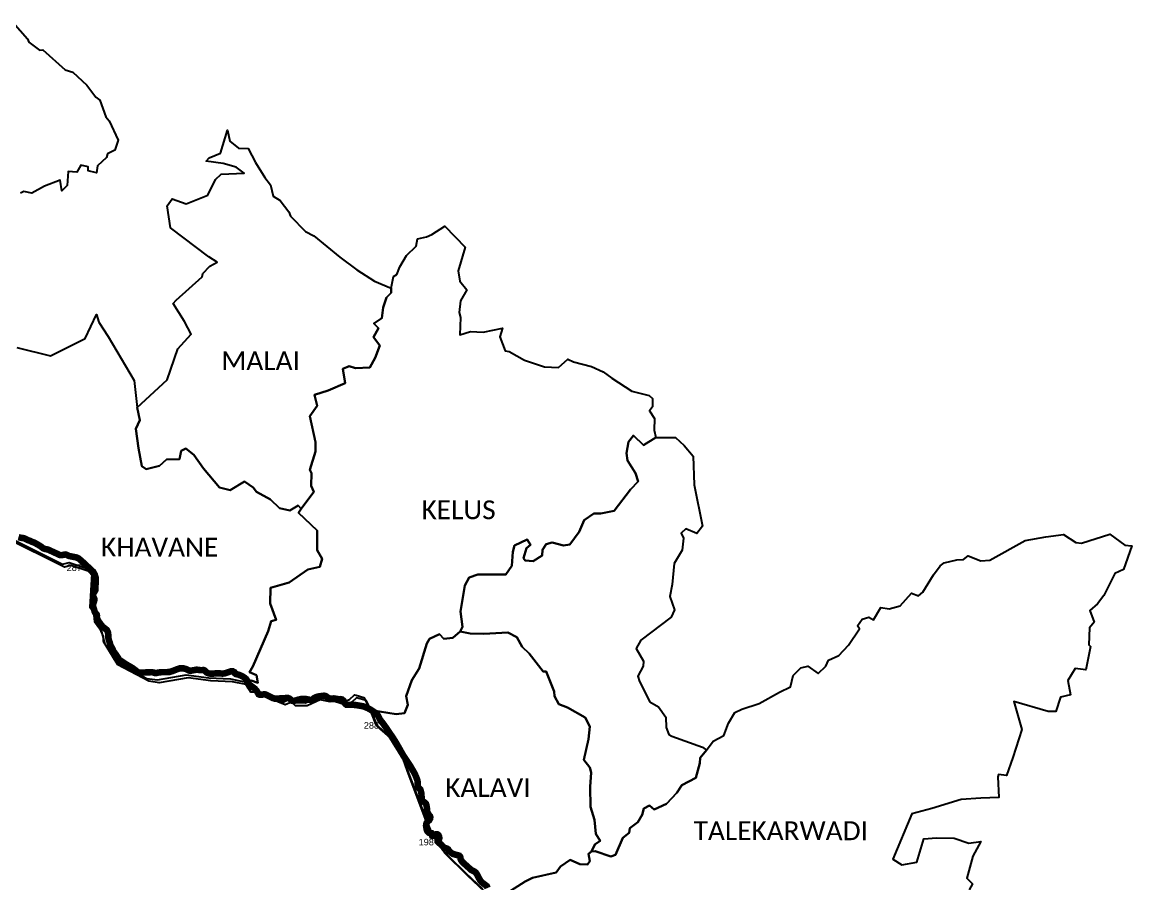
# Model space of a CAD drawing. Header units: metres. Extents: x 0 to 561379, y 0 to 4092696.
# Drawn here: x 346125 to 354608, y 1758135 to 1764722 of the extents above; entities that cross this region are included whole.
import ezdxf

# ---------------------------------------------------------------- set-up
doc = ezdxf.new("R2010")
doc.units = ezdxf.units.M
for name, color, linetype in [('ARTIFICIALLY PROTECTED', 10, 'Continuous'), ('COASTLINE', 5, 'Continuous'), ('DISTRICT BOUNDRY', 86, 'Continuous'), ('VILLAGE BOUNDRY', 32, 'Continuous'), ('VILLAGE NAME', 1, 'Continuous')]:
    doc.layers.add(name, color=color, linetype=linetype)
doc.styles.get("Standard").update_dxf_attribs({"font": 'arial.ttf'})

msp = doc.modelspace()

# ---------------------------------------------------------------- linework, layer by layer
at = {"layer": 'ARTIFICIALLY PROTECTED', "const_width": 50, "flags": 128}
for points in [[(346553.5, 1760623.7), (346556.2, 1760622.4), (346581.2, 1760600.9), (346594.8, 1760588.3)], [(348767, 1759477.8), (348786, 1759467.6), (348809.3, 1759452.7), (348827.3, 1759438.9), (348842, 1759424.8), (348851.3, 1759409.1), (348856.8, 1759397.3), (348860.6, 1759390), (348870.2, 1759377.3), (348874.9, 1759371.4), (348887.5, 1759355.2), (348910.9, 1759322.6), (348934.6, 1759286.8), (348960.6, 1759248.8), (348966.5, 1759239.5)], [(349222.9, 1758683.3), (349224.7, 1758679), (349234.4, 1758661.8), (349238.2, 1758655.1), (349243.2, 1758650.6), (349244.9, 1758644.7), (349242.8, 1758631.9), (349236.6, 1758621.2), (349226.4, 1758612.6), (349219.5, 1758603.7), (349215.2, 1758598.2), (349213.8, 1758588.6), (349212.2, 1758578.2), (349214.5, 1758565), (349217, 1758550), (349221.9, 1758537.2), (349229.7, 1758528.4), (349235.2, 1758524.2), (349240, 1758522.6), (349246.6, 1758521.9), (349252.2, 1758522.6), (349256.6, 1758521.7), (349259.5, 1758518.9), (349259.8, 1758514.9), (349258.7, 1758507.9), (349258.2, 1758503.9), (349258.9, 1758501.9), (349261.9, 1758501), (349265.1, 1758501.9), (349273.2, 1758505.4), (349282.8, 1758511.4), (349291.3, 1758514.5), (349296.1, 1758514.4), (349303.4, 1758511), (349308.8, 1758504.4), (349312.3, 1758496.6), (349313.6, 1758487.4), (349313, 1758478), (349310.6, 1758472.8), (349305.1, 1758468.4), (349301.4, 1758463.3), (349301.3, 1758457.3), (349307.4, 1758450.7), (349325, 1758437), (349343.7, 1758416.8), (349357.7, 1758408.1), (349374.4, 1758403.7), (349381.3, 1758398.1), (349390, 1758385), (349403.6, 1758372.5), (349418.1, 1758363.3), (349421.6, 1758362.3)]]:
    msp.add_lwpolyline(points, dxfattribs=at)
at = {"layer": 'COASTLINE', "const_width": 50, "flags": 128}
msp.add_lwpolyline([(346096.7, 1760784.7), (346116, 1760779.8), (346132.4, 1760777.9), (346146.9, 1760773.6), (346155, 1760769.1), (346164.4, 1760764), (346185.6, 1760756.5), (346202.8, 1760748.2), (346218, 1760743), (346228.5, 1760737.1), (346243.8, 1760728.5), (346266.9, 1760714.4), (346283.4, 1760701.2), (346295, 1760695.8), (346316.3, 1760691), (346323.8, 1760689.4), (346358.1, 1760673.5), (346376.4, 1760665.1), (346389.8, 1760658.9), (346401, 1760653.7), (346413.3, 1760648.1), (346423.7, 1760646.9), (346439.5, 1760649.8), (346454.5, 1760652.5), (346467, 1760649.2), (346479.4, 1760642), (346493.1, 1760639.2), (346522.9, 1760633), (346544.1, 1760628.6), (346556.2, 1760622.4), (346581.2, 1760600.9), (346627.8, 1760557.4), (346667.7, 1760520.2), (346679.5, 1760499.2), (346688.1, 1760472.4), (346688.1, 1760438.3), (346684.4, 1760409.1), (346685.2, 1760388), (346684.1, 1760379.5), (346678.4, 1760369.5), (346671.9, 1760358.1), (346666.6, 1760348.8), (346665.6, 1760342.6), (346667.6, 1760333.2), (346672.6, 1760323.5), (346675.7, 1760317.5), (346676.7, 1760310.7), (346675.9, 1760300.1), (346672.1, 1760288.1), (346668.4, 1760276.2), (346667.2, 1760261.1), (346668.4, 1760250), (346671.6, 1760240.7), (346674.4, 1760232.5), (346677.4, 1760219.3), (346680.6, 1760210.8), (346686.3, 1760202.8), (346693.1, 1760196.5), (346695.5, 1760192.8), (346696.5, 1760184.8), (346695.9, 1760179), (346696.2, 1760170.6), (346701.3, 1760153.7), (346721.9, 1760123.2), (346740.9, 1760099.5), (346763.3, 1760082.3), (346771.6, 1760075.8), (346775.4, 1760068.9), (346780.9, 1760056.1), (346782.8, 1760042.4), (346784.1, 1760013.3), (346787.5, 1759996.9), (346795, 1759977.7), (346798.6, 1759961.8), (346800.8, 1759952.4), (346803.8, 1759948.8), (346808.9, 1759942.9), (346815.1, 1759929.8), (346823.4, 1759911.9), (346841.9, 1759886.6), (346867.4, 1759847.3), (346913.9, 1759816.1), (346970.5, 1759782.8), (346986.9, 1759770.2), (347000.6, 1759759.5), (347009.5, 1759752.6), (347018.9, 1759750), (347049.8, 1759749.5), (347071.5, 1759751.1), (347114.8, 1759752.6), (347130.3, 1759750.2), (347140.8, 1759745.5), (347147.7, 1759744.9), (347152.2, 1759746.3), (347164.3, 1759749.9), (347176.9, 1759751.2), (347192.3, 1759752.8), (347207.4, 1759752.8), (347228.6, 1759752.7), (347253.4, 1759754.6), (347276.4, 1759762), (347309.6, 1759775.7), (347330.4, 1759781.9), (347356.8, 1759782.4), (347380.4, 1759775.7), (347402.9, 1759764.7), (347414.2, 1759763.9), (347441.5, 1759768.9), (347458, 1759772), (347474.6, 1759770), (347492.1, 1759767.9), (347511.8, 1759769.2), (347521.3, 1759764.9), (347536.1, 1759750.1), (347550.9, 1759743.2), (347570.8, 1759740.3), (347606, 1759743.8), (347626, 1759744.3), (347656.8, 1759741.7), (347676.1, 1759744.3), (347704, 1759753.6), (347719.2, 1759758.7), (347735.9, 1759758.9), (347746.8, 1759752.8), (347750.2, 1759744.9), (347758.7, 1759738.2), (347775.7, 1759734.8), (347800.9, 1759725), (347818.7, 1759714.9), (347836.4, 1759700.7), (347848.9, 1759682.9), (347857.4, 1759663.3), (347870.9, 1759650.6), (347901.4, 1759628), (347916.1, 1759612.6), (347922.2, 1759602), (347929.3, 1759589.5), (347932.8, 1759583.5), (347940.8, 1759580.6), (347958, 1759580.6), (347975.3, 1759584.1), (347985.9, 1759582.5), (348000.3, 1759575.3), (348012, 1759569.5), (348018.3, 1759566.3), (348028.6, 1759561.1), (348042.8, 1759554.1), (348058.3, 1759550), (348090.2, 1759551.9), (348134.5, 1759554.5), (348155.9, 1759555.7), (348169.3, 1759550.3), (348183.1, 1759539.4), (348190.8, 1759533.4), (348199, 1759533.1), (348216.3, 1759536), (348236.3, 1759542.9), (348262.6, 1759548.5), (348288.7, 1759548.5), (348309.6, 1759544.2), (348326.4, 1759540.8), (348338.6, 1759541.6), (348348.9, 1759546.3), (348355.8, 1759554.3), (348370.7, 1759562), (348386.1, 1759566.8), (348408.3, 1759569.7), (348431.8, 1759572.8), (348445.7, 1759570), (348458.7, 1759559.4), (348473.3, 1759552.2), (348491.1, 1759550.1), (348508.1, 1759552.2), (348525.1, 1759549.3), (348545.5, 1759545.8), (348560, 1759546.9), (348571.2, 1759543.9), (348583.1, 1759532.3), (348592.1, 1759516.1), (348595.5, 1759510), (348603.3, 1759503.9), (348615, 1759502.9), (348633.3, 1759502.9), (348653.6, 1759503.4), (348677.6, 1759501.1), (348706.3, 1759496.4), (348735.3, 1759490.9), (348767, 1759477.8), (348786, 1759467.6), (348809.3, 1759452.7), (348827.3, 1759438.9), (348842, 1759424.8), (348851.3, 1759409.1), (348856.8, 1759397.3), (348860.6, 1759390), (348870.2, 1759377.3), (348874.9, 1759371.4), (348887.5, 1759355.2), (348910.9, 1759322.6), (348934.6, 1759286.8), (348960.6, 1759248.8), (348983.3, 1759212.6), (349037.3, 1759117.4), (349090.4, 1759037.5), (349126.2, 1758976.3), (349145, 1758930.6), (349148.6, 1758912.8), (349149.1, 1758890.5), (349149.5, 1758881.2), (349152, 1758873.2), (349159.6, 1758865.5), (349168.3, 1758856.5), (349171.7, 1758847.7), (349176.5, 1758827.8), (349178.3, 1758802.2), (349179.5, 1758783.8), (349183.3, 1758771.1), (349189.6, 1758764.6), (349204.8, 1758754.4), (349211.2, 1758747.7), (349215.2, 1758737), (349218.8, 1758716.2), (349220.3, 1758689.8), (349224.7, 1758679), (349234.4, 1758661.8), (349238.2, 1758655.1), (349243.2, 1758650.6), (349244.9, 1758644.7), (349242.8, 1758631.9), (349236.6, 1758621.2), (349226.4, 1758612.6), (349219.5, 1758603.7), (349215.2, 1758598.2), (349213.8, 1758588.6), (349212.2, 1758578.2), (349214.5, 1758565), (349217, 1758550), (349221.9, 1758537.2), (349229.7, 1758528.4), (349235.2, 1758524.2), (349240, 1758522.6), (349246.6, 1758521.9), (349252.2, 1758522.6), (349256.6, 1758521.7), (349259.5, 1758518.9), (349259.8, 1758514.9), (349258.7, 1758507.9), (349258.2, 1758503.9), (349258.9, 1758501.9), (349261.9, 1758501), (349265.1, 1758501.9), (349273.2, 1758505.4), (349282.8, 1758511.4), (349291.3, 1758514.5), (349296.1, 1758514.4), (349303.4, 1758511), (349308.8, 1758504.4), (349312.3, 1758496.6), (349313.6, 1758487.4), (349313, 1758478), (349310.6, 1758472.8), (349305.1, 1758468.4), (349301.4, 1758463.3), (349301.3, 1758457.3), (349307.4, 1758450.7), (349325, 1758437), (349343.7, 1758416.8), (349357.7, 1758408.1), (349374.4, 1758403.7), (349381.3, 1758398.1), (349390, 1758385), (349403.6, 1758372.5), (349418.1, 1758363.3), (349435.4, 1758358.5), (349451.4, 1758354.2), (349462.2, 1758351.1), (349467.4, 1758349.6), (349472, 1758344.8), (349474.7, 1758336.7), (349475.5, 1758326.7), (349478.9, 1758318.1), (349490.8, 1758300.9), (349515.2, 1758279), (349529.6, 1758266), (349543.1, 1758253.8), (349556.8, 1758241.5), (349566.2, 1758236.9), (349580.4, 1758229.9), (349592.2, 1758221), (349601.4, 1758207.2), (349618.2, 1758175.6), (349626.9, 1758159.4), (349640, 1758145.2), (349668.9, 1758123.1), (349676.6, 1758117.3), (349682.8, 1758102.8)], dxfattribs=at)
at = {"layer": 'DISTRICT BOUNDRY'}
msp.add_polyline3d([(345973.7, 1760808, 0), (346434.1, 1760579, 0), (346484.2, 1760590.3, 0), (346616.3, 1760547.8, 0), (346656.3, 1760504.4, 0), (346643.1, 1760249.3, 0), (346669.9, 1760213.6, 0), (346678.9, 1760140.3, 0), (346718.9, 1760084.8, 0), (346743.6, 1760024.2, 0), (346744.4, 1759989.3, 0), (346842, 1759830.9, 0), (347078, 1759705.6, 0), (347158.4, 1759695.1, 0), (347379.3, 1759732.9, 0), (347551.8, 1759708.5, 0), (347716.9, 1759701.8, 0), (347788, 1759687.4, 0), (347821.9, 1759680.5, 0), (347851.1, 1759631.9, 0), (347856.6, 1759622.8, 0), (347869.2, 1759621.4, 0), (347882.9, 1759623.6, 0), (347906.7, 1759616.3, 0), (347914.6, 1759611.6, 0), (347968.3, 1759587.3, 0), (348001, 1759572.7, 0), (348014.1, 1759567.6, 0), (348038.1, 1759556.2, 0), (348067.4, 1759543.4, 0), (348115.2, 1759526.2, 0), (348119, 1759524.7, 0), (348155.4, 1759540.8, 0), (348168.2, 1759546.2, 0), (348171.2, 1759544.7, 0), (348173.9, 1759543.3, 0), (348199.7, 1759517.8, 0), (348232.7, 1759520.1, 0), (348287.6, 1759517.7, 0), (348347.1, 1759540.9, 0), (348351.3, 1759553.7, 0), (348387.7, 1759563.5, 0), (348396.4, 1759557.6, 0), (348400.5, 1759558.8, 0), (348463.4, 1759547.3, 0), (348497.1, 1759551.8, 0), (348579, 1759525.1, 0), (348628, 1759544.6, 0), (348665.4, 1759579.6, 0), (348679.2, 1759575.9, 0), (348737.2, 1759559.5, 0), (348775.2, 1759485.6, 0), (348775.5, 1759485.1, 0), (348810.3, 1759396.4, 0), (348824.3, 1759360.8, 0), (348923.4, 1759272.4, 0), (349033.8, 1759090.2, 0), (349064.5, 1759002.7, 0), (349128.6, 1758832.8, 0), (349206, 1758628.9, 0), (349246.6, 1758529.6, 0), (349339.5, 1758392, 0), (349389.2, 1758340.8, 0), (349513.8, 1758218.5, 0), (349645.1, 1758096.7, 0)], dxfattribs=at)
at = {"layer": 'VILLAGE BOUNDRY'}
for points in [[(346054.1, 1764721.6, 0), (346165.8, 1764593.1, 0), (346175, 1764568.2, 0), (346258.3, 1764508.8, 0), (346282.9, 1764509.1, 0), (346453.8, 1764358.3, 0), (346511.8, 1764340.6, 0), (346619.4, 1764239.9, 0), (346688.8, 1764149.4, 0), (346719.2, 1764126.6, 0), (346764.5, 1763999.1, 0), (346790.4, 1763967.3, 0), (346859.9, 1763818.7, 0), (346834, 1763743.3, 0), (346778.4, 1763716.2, 0), (346769.8, 1763686.4, 0), (346700.9, 1763623.9, 0), (346692.5, 1763570.4, 0), (346628.5, 1763586.2, 0), (346629.2, 1763616.3, 0), (346573.2, 1763628.9, 0), (346543.4, 1763575.2, 0), (346476.4, 1763579.1, 0), (346468.1, 1763473.4, 0), (346427.4, 1763432.2, 0), (346414.5, 1763514.2, 0), (346295.1, 1763466.9, 0), (346199, 1763413.6, 0), (346137, 1763428.3, 0), (346113, 1763415.2, 0)], [(346083.4, 1762236, 0), (346340.6, 1762171.4, 0), (346606.6, 1762304.6, 0), (346692.8, 1762488.2, 0), (346711.3, 1762429.2, 0), (346783.3, 1762318.2, 0), (346980.1, 1761981.3, 0), (347004.8, 1761774.9, 0), (347024.8, 1761680, 0), (346994.6, 1761613.9, 0), (347014.3, 1761465.9, 0), (347040.6, 1761327.1, 0), (347073.8, 1761305, 0), (347173.9, 1761331.3, 0), (347228.8, 1761377.3, 0), (347327.6, 1761382.1, 0), (347340.2, 1761445.5, 0), (347375.4, 1761463.1, 0), (347437.5, 1761414.5, 0), (347510.3, 1761309.1, 0), (347632.5, 1761164.8, 0), (347715.3, 1761144.5, 0), (347825.3, 1761209.7, 0), (347890, 1761165.7, 0), (347916, 1761131.2, 0), (348023, 1761071.7, 0), (348092.8, 1761005.6, 0), (348171, 1760987.7, 0), (348235.2, 1761027.7, 0), (348257.6, 1761001.2, 0), (348236.2, 1760970.4, 0), (348381.1, 1760836.6, 0), (348380.3, 1760686.1, 0), (348418.5, 1760618.3, 0), (348400.5, 1760558.2, 0), (348308.3, 1760537.9, 0), (348166.2, 1760438.5, 0), (348023.8, 1760397.6, 0), (348019.5, 1760277.4, 0), (348065.9, 1760151.8, 0), (348027.4, 1760142, 0), (348004.6, 1760066, 0), (347888.7, 1759797, 0), (347861.7, 1759752.1, 0), (347914.9, 1759729, 0), (347925.8, 1759670.7, 0), (347876.3, 1759689.2, 0), (347837, 1759657.9, 0), (347731.8, 1759679.2, 0), (347566.5, 1759685.9, 0), (347393.9, 1759710.3, 0), (347172.7, 1759672.4, 0), (347092.3, 1759682.9, 0), (346856.1, 1759808.1, 0), (346758.5, 1759966.5, 0), (346733, 1760061.9, 0), (346692.9, 1760117.5, 0), (346684, 1760190.8, 0), (346657.2, 1760226.4, 0), (346670.4, 1760481.5, 0), (346630.3, 1760524.9, 0), (346498.1, 1760567.5, 0), (346448, 1760556.1, 0), (345987.3, 1760784.9, 0)], [(349856.7, 1758080, 0), (349969.9, 1758152.3, 0), (350025.2, 1758179.8, 0), (350207.2, 1758220.1, 0), (350241.3, 1758266.1, 0), (350314, 1758317.1, 0), (350388.5, 1758285.8, 0), (350446.3, 1758282.7, 0), (350463.5, 1758309.2, 0), (350455.3, 1758363.4, 0), (350477.5, 1758382.1, 0), (350504.1, 1758383.8, 0), (350626, 1758344.6, 0), (350659.5, 1758355.7, 0), (350716.2, 1758486.7, 0), (350765.4, 1758524.8, 0), (350770.1, 1758561.4, 0), (350830.2, 1758606.2, 0), (350864.7, 1758661.7, 0), (350876.5, 1758710.2, 0), (350920.1, 1758732.5, 0), (350955.6, 1758702.3, 0), (351051.6, 1758747.5, 0), (351129.9, 1758829.6, 0), (351168, 1758890.1, 0), (351274.3, 1758943.9, 0), (351305, 1759056.3, 0), (351307, 1759097.6, 0), (351357.3, 1759157.6, 0), (351406.2, 1759224.2, 0), (351488.3, 1759269.4, 0), (351523.4, 1759363.2, 0), (351573.4, 1759444.2, 0), (351626.9, 1759470.5, 0), (351760, 1759512.6, 0), (351914.1, 1759600.1, 0), (351997.2, 1759641.5, 0), (352018.7, 1759727.5, 0), (352078.6, 1759785.3, 0), (352130.4, 1759797.7, 0), (352209, 1759743.4, 0), (352268.8, 1759797.4, 0), (352289.7, 1759844.6, 0), (352367.7, 1759879.9, 0), (352441.7, 1759960.2, 0), (352526.9, 1760084.8, 0), (352509.3, 1760106.6, 0), (352545.9, 1760157.4, 0), (352596.8, 1760172.7, 0), (352631.9, 1760153.7, 0), (352688, 1760246.8, 0), (352753.8, 1760235.7, 0), (352836.6, 1760259.3, 0), (352923.5, 1760357.4, 0), (352977.7, 1760337.3, 0), (353009, 1760365.3, 0), (353090.5, 1760496.2, 0), (353143, 1760566, 0), (353174.1, 1760588.3, 0), (353268.9, 1760611.8, 0), (353321.1, 1760613, 0), (353357, 1760643.1, 0), (353453, 1760603.7, 0), (353521.9, 1760610.1, 0), (353792.1, 1760758.5, 0), (353950.5, 1760787.9, 0), (354085.5, 1760805.2, 0), (354179.9, 1760744.6, 0), (354223.1, 1760738.4, 0), (354438.4, 1760806.5, 0), (354555.1, 1760724.8, 0), (354607.5, 1760719.2, 0), (354544.6, 1760537.5, 0), (354477.6, 1760508.1, 0), (354393.9, 1760339.9, 0), (354344.8, 1760276.2, 0), (354285.5, 1760224.9, 0), (354319.2, 1760135.1, 0), (354283.8, 1760092.6, 0), (354278.7, 1759962.2, 0), (354292.9, 1759948.8, 0), (354255.9, 1759771.9, 0), (354174.8, 1759782.1, 0), (354117.9, 1759688.1, 0), (354139.6, 1759579.9, 0), (354062.6, 1759560.9, 0), (354026.7, 1759451.1, 0), (353969.2, 1759452.4, 0), (353705.1, 1759528.3, 0), (353766.9, 1759314.8, 0), (353698.2, 1759099.8, 0), (353650.1, 1758962.8, 0), (353587.9, 1758971.2, 0), (353582.5, 1758951.5, 0), (353592.2, 1758793.9, 0), (353453.3, 1758790.8, 0), (353303.9, 1758780, 0), (353078.5, 1758711.5, 0), (352927.1, 1758670.9, 0), (352780.2, 1758324.2, 0), (352849.2, 1758278.9, 0), (352963.2, 1758299.8, 0), (353018.2, 1758478.9, 0), (353114.8, 1758486.5, 0), (353248.5, 1758483.6, 0), (353362.3, 1758446.6, 0), (353453.7, 1758458.7, 0), (353391.6, 1758347, 0), (353346.3, 1758178.5, 0), (353389, 1758135, 0), (353364.7, 1758087.6, 0)], [(349662, 1758074.7, 0), (349530.6, 1758196.4, 0), (349356.1, 1758369.9, 0), (349263.1, 1758507.5, 0), (349222.5, 1758606.7, 0), (349081.1, 1758980.4, 0), (349050.4, 1759067.9, 0), (348939.9, 1759250.1, 0), (348840.7, 1759338.4, 0), (348791.8, 1759462.7, 0), (348983.8, 1759430.5, 0), (349046.7, 1759439.3, 0), (349073, 1759502.1, 0), (349059.7, 1759570.5, 0), (349104.5, 1759691.1, 0), (349160.3, 1759781.7, 0), (349219.2, 1759972.2, 0), (349237.5, 1760007.9, 0), (349315.8, 1760043.3, 0), (349347.4, 1760006.5, 0), (349415.9, 1760014.3, 0), (349472.1, 1760063.4, 0), (349549.1, 1760047.6, 0), (349652.8, 1760045.3, 0), (349837.5, 1760055.2, 0), (349905.7, 1760020.7, 0), (349946.8, 1759946.2, 0), (350000, 1759896.3, 0), (350106.6, 1759758.6, 0), (350129.4, 1759758.1, 0), (350192.3, 1759604.7, 0), (350193.6, 1759570.6, 0), (350227.6, 1759508.2, 0), (350293.2, 1759483.5, 0), (350428.6, 1759406.3, 0), (350464.9, 1759338.3, 0), (350453.9, 1759241.4, 0), (350418.7, 1759081.7, 0), (350463.1, 1759024.6, 0), (350473.8, 1758984.6, 0), (350467.4, 1758876.7, 0), (350470.6, 1758724.6, 0), (350500.4, 1758624, 0), (350510.6, 1758517.1, 0), (350542.7, 1758464.6, 0), (350502, 1758434.3, 0), (350477.5, 1758382.1, 0), (350455.3, 1758363.4, 0), (350463.5, 1758309.2, 0), (350446.3, 1758282.7, 0), (350388.5, 1758285.8, 0), (350314, 1758317.1, 0), (350241.3, 1758266.1, 0), (350207.2, 1758220.1, 0), (350025.2, 1758179.8, 0), (349969.9, 1758152.3, 0), (349856.7, 1758080, 0)]]:
    msp.add_polyline3d(points, dxfattribs=at)
for points in [[(348946.9, 1762687.6, 0), (348946.7, 1762653.2, 0), (348910.8, 1762617.4, 0), (348884.4, 1762540.3, 0), (348873.3, 1762459.2, 0), (348812.5, 1762419.3, 0), (348849.8, 1762382.5, 0), (348811.3, 1762313.4, 0), (348858.5, 1762250.9, 0), (348823.7, 1762156.1, 0), (348782.4, 1762083, 0), (348673.6, 1762076.2, 0), (348624.1, 1762091.9, 0), (348576.6, 1762070.5, 0), (348593.1, 1761963, 0), (348465, 1761905.8, 0), (348359.3, 1761874, 0), (348381.2, 1761787.6, 0), (348323.8, 1761710.6, 0), (348367.8, 1761511.4, 0), (348367.6, 1761440.2, 0), (348324.8, 1761300.3, 0), (348337.2, 1761273.5, 0), (348335.1, 1761177.5, 0), (348353.6, 1761130.7, 0), (348257.6, 1761001.2, 0), (348235.2, 1761027.7, 0), (348171, 1760987.7, 0), (348092.8, 1761005.6, 0), (348023, 1761071.7, 0), (347916, 1761131.2, 0), (347890, 1761165.7, 0), (347825.3, 1761209.7, 0), (347715.3, 1761144.5, 0), (347632.5, 1761164.8, 0), (347510.3, 1761309.1, 0), (347437.5, 1761414.5, 0), (347375.4, 1761463.1, 0), (347340.2, 1761445.5, 0), (347327.6, 1761382.1, 0), (347228.8, 1761377.3, 0), (347173.9, 1761331.3, 0), (347073.8, 1761305, 0), (347040.6, 1761327.1, 0), (347014.3, 1761465.9, 0), (346994.6, 1761613.9, 0), (347024.8, 1761680, 0), (347004.8, 1761774.9, 0), (347234.2, 1761988.7, 0), (347314.6, 1762225.7, 0), (347416.9, 1762337.7, 0), (347365.1, 1762433.2, 0), (347279.5, 1762571.1, 0), (347301.7, 1762597.8, 0), (347501.3, 1762774.7, 0), (347505.1, 1762801.7, 0), (347559.2, 1762857.7, 0), (347614.8, 1762887.4, 0), (347552.7, 1762927, 0), (347259.3, 1763148.3, 0), (347234.3, 1763317.6, 0), (347271.3, 1763371.5, 0), (347378.3, 1763333.2, 0), (347543, 1763399.8, 0), (347603.7, 1763519.9, 0), (347645.8, 1763559, 0), (347821.1, 1763566.4, 0), (347759.7, 1763612.6, 0), (347660.7, 1763642.6, 0), (347530.9, 1763658.1, 0), (347554.7, 1763683.7, 0), (347640.9, 1763720.1, 0), (347695.1, 1763895.4, 0), (347713.3, 1763811.4, 0), (347779.4, 1763758.4, 0), (347851.9, 1763755.6, 0), (347909.3, 1763648.7, 0), (347979.7, 1763533.6, 0), (348023.2, 1763478.7, 0), (348043.9, 1763391, 0), (348096.1, 1763358.9, 0), (348162.9, 1763272.4, 0), (348176.8, 1763238, 0), (348291.8, 1763121.5, 0), (348353.9, 1763087.6, 0), (348553.7, 1762924.8, 0), (348683.9, 1762827.3, 0), (348818.6, 1762742.9, 0)], [(350967.9, 1761546.1, 0), (350874, 1761487.1, 0), (350799.4, 1761562, 0), (350761.1, 1761513.7, 0), (350745.3, 1761428, 0), (350751.3, 1761370, 0), (350812.7, 1761274.2, 0), (350835.1, 1761210.4, 0), (350774.4, 1761148.9, 0), (350651.6, 1760985, 0), (350549.2, 1760965, 0), (350495.5, 1760967, 0), (350422, 1760913.8, 0), (350381.8, 1760826.2, 0), (350310.6, 1760729.8, 0), (350262.8, 1760720.8, 0), (350175.8, 1760745, 0), (350129.9, 1760731, 0), (350103.4, 1760687.8, 0), (350100.1, 1760645.7, 0), (350031.6, 1760600.9, 0), (349969.1, 1760605.2, 0), (349957.5, 1760625.2, 0), (349980.5, 1760700.3, 0), (350010.1, 1760726.9, 0), (349985.7, 1760766, 0), (349888, 1760722.3, 0), (349876.1, 1760672.5, 0), (349867.2, 1760565.3, 0), (349821.1, 1760499.1, 0), (349607.9, 1760498.3, 0), (349541.1, 1760476.1, 0), (349509.8, 1760414.8, 0), (349475.3, 1760215.4, 0), (349490.2, 1760098.9, 0), (349472.1, 1760063.4, 0), (349415.9, 1760014.3, 0), (349347.4, 1760006.5, 0), (349315.8, 1760043.3, 0), (349237.5, 1760007.9, 0), (349219.2, 1759972.2, 0), (349160.3, 1759781.7, 0), (349104.5, 1759691.1, 0), (349059.7, 1759570.5, 0), (349073, 1759502.1, 0), (349046.7, 1759439.3, 0), (348983.8, 1759430.5, 0), (348791.8, 1759462.7, 0), (348753.6, 1759537.1, 0), (348681.6, 1759557.2, 0), (348644.1, 1759522.3, 0), (348595.1, 1759502.7, 0), (348513.1, 1759529.4, 0), (348479.3, 1759524.9, 0), (348403.5, 1759541.1, 0), (348303.2, 1759495.3, 0), (348215.1, 1759495.3, 0), (348183.6, 1759523.6, 0), (348134.4, 1759502.2, 0), (347898, 1759601.1, 0), (347871.7, 1759600.3, 0), (347837, 1759657.9, 0), (347876.3, 1759689.2, 0), (347925.8, 1759670.7, 0), (347914.9, 1759729, 0), (347861.7, 1759752.1, 0), (347888.7, 1759797, 0), (348004.6, 1760066, 0), (348027.4, 1760142, 0), (348065.9, 1760151.8, 0), (348019.5, 1760277.4, 0), (348023.8, 1760397.6, 0), (348166.2, 1760438.5, 0), (348308.3, 1760537.9, 0), (348400.5, 1760558.2, 0), (348418.5, 1760618.3, 0), (348380.3, 1760686.1, 0), (348381.1, 1760836.6, 0), (348236.2, 1760970.4, 0), (348257.6, 1761001.2, 0), (348353.6, 1761130.7, 0), (348335.1, 1761177.5, 0), (348337.2, 1761273.5, 0), (348324.8, 1761300.3, 0), (348367.6, 1761440.2, 0), (348367.8, 1761511.4, 0), (348323.8, 1761710.6, 0), (348381.2, 1761787.6, 0), (348359.3, 1761874, 0), (348465, 1761905.8, 0), (348593.1, 1761963, 0), (348576.6, 1762070.5, 0), (348624.1, 1762091.9, 0), (348673.6, 1762076.2, 0), (348782.4, 1762083, 0), (348823.7, 1762156.1, 0), (348858.5, 1762250.9, 0), (348811.3, 1762313.4, 0), (348849.8, 1762382.5, 0), (348812.5, 1762419.3, 0), (348873.3, 1762459.2, 0), (348884.4, 1762540.3, 0), (348910.8, 1762617.4, 0), (348946.7, 1762653.2, 0), (348946.9, 1762687.6, 0), (348964.2, 1762776.8, 0), (348987.7, 1762793.6, 0), (349011.7, 1762852.4, 0), (349063.3, 1762937.5, 0), (349137.6, 1763010, 0), (349146.1, 1763065.3, 0), (349214.9, 1763080.3, 0), (349255.6, 1763097.8, 0), (349356.4, 1763161.3, 0), (349511.7, 1763002.2, 0), (349458.6, 1762821.9, 0), (349471.6, 1762742.6, 0), (349524.4, 1762675.1, 0), (349475.6, 1762590.8, 0), (349464.6, 1762501.6, 0), (349475.2, 1762464.4, 0), (349469.6, 1762330.7, 0), (349552.9, 1762357.7, 0), (349648.9, 1762351.3, 0), (349796.5, 1762381.4, 0), (349777.1, 1762315.3, 0), (349817.5, 1762209.2, 0), (349847.4, 1762203.5, 0), (349964.4, 1762138.4, 0), (350117.9, 1762085.9, 0), (350223.7, 1762081.8, 0), (350296.3, 1762144.9, 0), (350339.7, 1762123.9, 0), (350477.2, 1762089.6, 0), (350567.3, 1762049.8, 0), (350632, 1762001.1, 0), (350784.6, 1761901.6, 0), (350919.2, 1761867.1, 0), (350943.2, 1761844, 0), (350942.9, 1761780.9, 0), (350919.4, 1761751.8, 0), (350959.5, 1761691.5, 0), (350956.6, 1761602.4, 0)], [(350844.1, 1759681.3, 0), (350923.7, 1759526.8, 0), (350989.8, 1759487.2, 0), (351044.4, 1759409.7, 0), (351047.6, 1759329.7, 0), (351067.7, 1759277.2, 0), (351091.3, 1759263.7, 0), (351326.5, 1759179, 0), (351357.3, 1759157.6, 0), (351307, 1759097.6, 0), (351305, 1759056.3, 0), (351274.3, 1758943.9, 0), (351168, 1758890.1, 0), (351129.9, 1758829.6, 0), (351051.6, 1758747.5, 0), (350955.6, 1758702.3, 0), (350920.1, 1758732.5, 0), (350876.5, 1758710.2, 0), (350864.7, 1758661.7, 0), (350830.2, 1758606.2, 0), (350770.1, 1758561.4, 0), (350765.4, 1758524.8, 0), (350716.2, 1758486.7, 0), (350659.5, 1758355.7, 0), (350626, 1758344.6, 0), (350504.1, 1758383.8, 0), (350477.5, 1758382.1, 0), (350502, 1758434.3, 0), (350542.7, 1758464.6, 0), (350510.6, 1758517.1, 0), (350500.4, 1758624, 0), (350470.6, 1758724.6, 0), (350467.4, 1758876.7, 0), (350473.8, 1758984.6, 0), (350463.1, 1759024.6, 0), (350418.7, 1759081.7, 0), (350453.9, 1759241.4, 0), (350464.9, 1759338.3, 0), (350428.6, 1759406.3, 0), (350293.2, 1759483.5, 0), (350227.6, 1759508.2, 0), (350193.6, 1759570.6, 0), (350192.3, 1759604.7, 0), (350129.4, 1759758.1, 0), (350106.6, 1759758.6, 0), (350000, 1759896.3, 0), (349946.8, 1759946.2, 0), (349905.7, 1760020.7, 0), (349837.5, 1760055.2, 0), (349652.8, 1760045.3, 0), (349549.1, 1760047.6, 0), (349472.1, 1760063.4, 0), (349490.2, 1760098.9, 0), (349475.3, 1760215.4, 0), (349509.8, 1760414.8, 0), (349541.1, 1760476.1, 0), (349607.9, 1760498.3, 0), (349821.1, 1760499.1, 0), (349867.2, 1760565.3, 0), (349876.1, 1760672.5, 0), (349888, 1760722.3, 0), (349985.7, 1760766, 0), (350010.1, 1760726.9, 0), (349980.5, 1760700.3, 0), (349957.5, 1760625.2, 0), (349969.1, 1760605.2, 0), (350031.6, 1760600.9, 0), (350100.1, 1760645.7, 0), (350103.4, 1760687.8, 0), (350129.9, 1760731, 0), (350175.8, 1760745, 0), (350262.8, 1760720.8, 0), (350310.6, 1760729.8, 0), (350381.8, 1760826.2, 0), (350422, 1760913.8, 0), (350495.5, 1760967, 0), (350549.2, 1760965, 0), (350651.6, 1760985, 0), (350774.4, 1761148.9, 0), (350835.1, 1761210.4, 0), (350812.7, 1761274.2, 0), (350751.3, 1761370, 0), (350745.3, 1761428, 0), (350761.1, 1761513.7, 0), (350799.4, 1761562, 0), (350874, 1761487.1, 0), (350967.9, 1761546.1, 0), (351118.8, 1761547.1, 0), (351185.1, 1761485.5, 0), (351253.4, 1761402.8, 0), (351262.8, 1761184.4, 0), (351325.3, 1760867.8, 0), (351282.2, 1760813.2, 0), (351198.8, 1760849.5, 0), (351163.5, 1760815.8, 0), (351180.1, 1760777.4, 0), (351171.4, 1760684.6, 0), (351108.7, 1760584.3, 0), (351093.1, 1760424, 0), (351076, 1760331.1, 0), (351110.4, 1760230.1, 0), (351086.7, 1760173, 0), (350854, 1759996.9, 0), (350817.6, 1759933.2, 0), (350875.4, 1759837.3, 0), (350870.9, 1759798.5, 0), (350832.4, 1759721.7, 0)]]:
    msp.add_polyline3d(points, close=True, dxfattribs=at)

# ---------------------------------------------------------------- texts
at = {"layer": 'ARTIFICIALLY PROTECTED', "char_height": 50, "attachment_point": 1}
for s, width, heights, insert in [('287', 84.374, [74.2], (346464.8, 1760576.6)), ('288', 84.374, [74.2], (348736.6, 1759370.6)), ('\\pxt1;198', 70.183, [0], (349155.5, 1758478.6))]:
    msp.add_mtext_dynamic_manual_height_columns(s, width=width, gutter_width=1, heights=heights, dxfattribs=dict(at, insert=insert))
at = {"layer": 'VILLAGE NAME', "char_height": 143.7, "attachment_point": 1, "rotation": 359.9793}
for s, insert in [('{\\fCalibri|b0|i0|c0|p34;MALAI}', (347647.1, 1762206.3)), ('{\\fCalibri|b0|i0|c0|p34;KELUS}', (349177.7, 1761066.1)), ('{\\fCalibri|b0|i0|c0|p34;KHAVANE}', (346727.8, 1760780.8)), ('{\\fCalibri|b0|i0|c0|p34;KALAVI}', (349358.9, 1758942.4)), ('{\\fCalibri|b0|i0|c0|p34;TALEKARWADI}', (351257.9, 1758612.6))]:
    msp.add_mtext_dynamic_manual_height_columns(s, width=1418, gutter_width=718.5, heights=[0], dxfattribs=dict(at, insert=insert))

doc.saveas('drawing.dxf')
